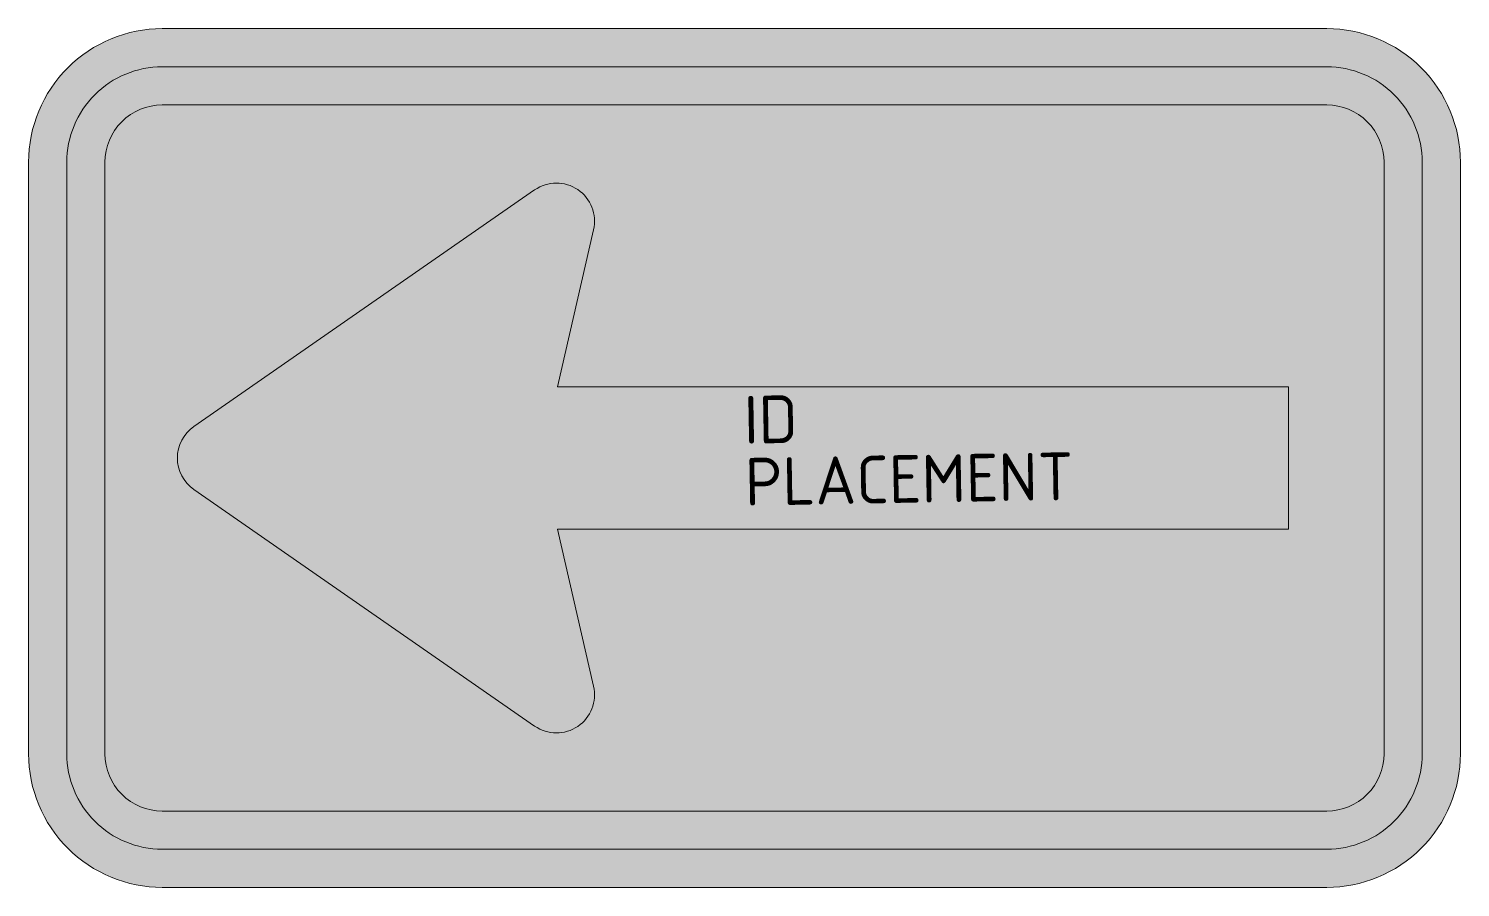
# Model space of a CAD drawing. Extents: x -3.75 to 3.75, y -2.25 to 2.25.
import ezdxf
from ezdxf.enums import TextEntityAlignment as Align

# ---------------------------------------------------------------- set-up
doc = ezdxf.new("R2010")
doc.units = 0
doc.styles.add('NLCS-ISO', font='NLCS-ISO.ttf', dxfattribs={"height": 0.25})

msp = doc.modelspace()

# ---------------------------------------------------------------- hatches: boundary and pattern name
at = {"true_color": 0x005b8c}
h = msp.add_hatch(color=146, dxfattribs=at)
h.dxf.hatch_style = 1
h.paths.add_polyline_path([(-3.75, 1.55), (-3.75, 0), (-3.55, 0), (-3.55, 1.55, -0.414214), (-3.05, 2.05), (3.05, 2.05, -0.414214), (3.55, 1.55), (3.55, 0), (3.75, 0), (3.75, 1.55, 0.414214), (3.05, 2.25), (-3.05, 2.25, 0.414214)])
at = {"true_color": 0xf1f0ea}
h = msp.add_hatch(color=7, dxfattribs=at)
h.dxf.hatch_style = 1
h.paths.add_polyline_path([(3.35, 0), (3.55, 0), (3.55, 1.55, 0.414214), (3.05, 2.05), (-3.05, 2.05, 0.414214), (-3.55, 1.55), (-3.55, 0), (-3.35, 0), (-3.35, 1.55, -0.414214), (-3.05, 1.85), (3.05, 1.85, -0.414214), (3.35, 1.55)])
at = {"true_color": 0x005b8c}
h = msp.add_hatch(color=146, dxfattribs=at)
h.dxf.hatch_style = 1
h.paths.add_polyline_path([(-0.9793, 0.3736), (2.85, 0.3736), (2.85, 0), (3.35, 0), (3.35, 1.55, 0.414214), (3.05, 1.85), (-3.05, 1.85, 0.414214), (-3.35, 1.55), (-3.35, 0), (-2.971, 0, -0.24569), (-2.8851, 0.1643), (-1.0993, 1.4048, -0.685562), (-0.7903, 1.1957)])
at = {"true_color": 0xf1f0ea}
h = msp.add_hatch(color=7, dxfattribs=at)
h.dxf.hatch_style = 1
h.paths.add_polyline_path([(-2.8851, 0.1643, 0.522947), (-2.8851, -0.1643), (-1.0993, -1.4048, 0.685562), (-0.7903, -1.1957), (-0.9793, -0.3736), (2.85, -0.3736), (2.85, 0.3736), (-0.9793, 0.3736), (-0.7903, 1.1957, 0.685562), (-1.0993, 1.4048)])
at = {"true_color": 0x005b8c}
h = msp.add_hatch(color=146, dxfattribs=at)
h.dxf.hatch_style = 1
h.paths.add_polyline_path([(-3.05, -2.25), (3.05, -2.25, 0.414214), (3.75, -1.55), (3.75, 0), (3.55, 0), (3.55, -1.55, -0.414214), (3.05, -2.05), (-3.05, -2.05, -0.414214), (-3.55, -1.55), (-3.55, 0), (-3.75, 0), (-3.75, -1.55, 0.414214)])
at = {"true_color": 0xf1f0ea}
h = msp.add_hatch(color=7, dxfattribs=at)
h.dxf.hatch_style = 1
h.paths.add_polyline_path([(3.35, -1.55, -0.414214), (3.05, -1.85), (-3.05, -1.85, -0.414214), (-3.35, -1.55), (-3.35, 0), (-3.55, 0), (-3.55, -1.55, 0.414214), (-3.05, -2.05), (3.05, -2.05, 0.414214), (3.55, -1.55), (3.55, 0), (3.35, 0)])
at = {"true_color": 0x005b8c}
h = msp.add_hatch(color=146, dxfattribs=at)
h.dxf.hatch_style = 1
h.paths.add_polyline_path([(-1.0993, -1.4048), (-2.8851, -0.1643, -0.24569), (-2.971, 0), (-3.35, 0), (-3.35, -1.55, 0.414214), (-3.05, -1.85), (3.05, -1.85, 0.414214), (3.35, -1.55), (3.35, 0), (2.85, 0), (2.85, -0.3736), (-0.9793, -0.3736), (-0.7903, -1.1957, -0.685562)])

# ---------------------------------------------------------------- linework, layer by layer
at = {"color": 146, "lineweight": 0, "true_color": 0x005b8c}
msp.add_lwpolyline([(3.75, -1.55), (3.75, 1.55, 0.414214), (3.05, 2.25), (-3.05, 2.25, 0.414214), (-3.75, 1.55), (-3.75, -1.55, 0.414214), (-3.05, -2.25), (3.05, -2.25, 0.414214)], format="xyb", close=True, dxfattribs=at)
at = {"color": 7, "lineweight": 0, "true_color": 0xf1f0ea}
for points in [[(3.55, -1.55), (3.55, 1.55, 0.414214), (3.05, 2.05), (-3.05, 2.05, 0.414214), (-3.55, 1.55), (-3.55, -1.55, 0.414214), (-3.05, -2.05), (3.05, -2.05, 0.414214)], [(3.35, -1.55), (3.35, 1.55, 0.414214), (3.05, 1.85), (-3.05, 1.85, 0.414214), (-3.35, 1.55), (-3.35, -1.55, 0.414214), (-3.05, -1.85), (3.05, -1.85, 0.414214)], [(-0.9793, -0.3736), (-0.7903, -1.1957, -0.685562), (-1.0993, -1.4048), (-2.8851, -0.1643, -0.522947), (-2.8851, 0.1643), (-1.0993, 1.4048, -0.685562), (-0.7903, 1.1957), (-0.9793, 0.3736), (2.85, 0.3736), (2.85, -0.3736)]]:
    msp.add_lwpolyline(points, format="xyb", close=True, dxfattribs=at)

# ---------------------------------------------------------------- texts
at = {"style": 'NLCS-ISO'}
msp.add_attdef('ID', text='', height=0.25, rotation=1, dxfattribs=at).set_placement((0, 0), align=Align.BOTTOM_LEFT)
msp.add_attdef('PLACEMENT', text='', height=0.25, rotation=1, dxfattribs=at).set_placement((0, 0), align=Align.TOP_LEFT)

doc.saveas('drawing.dxf')
